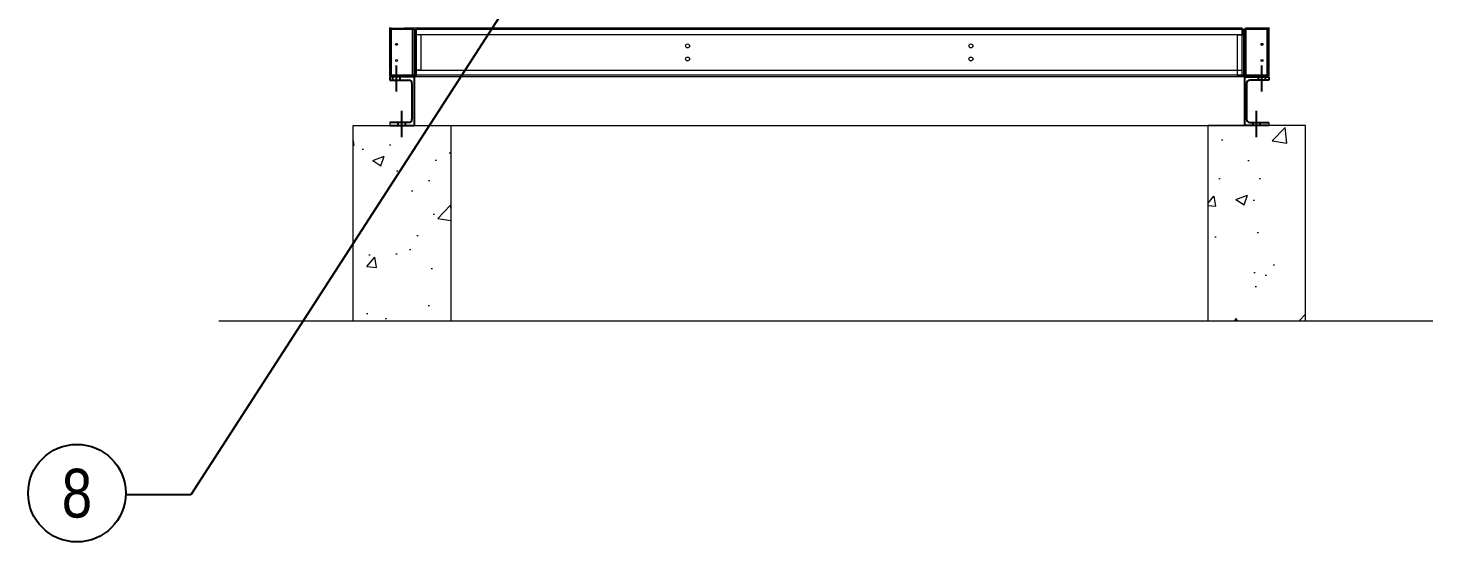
# Model space of a CAD drawing. Header units: millimetres. Extents: x 1416 to 30823, y 990 to 21785.
# Drawn here: x 19310 to 23625, y 7143 to 8723 of the extents above; entities that cross this region are included whole.
import ezdxf
from ezdxf import colors
from ezdxf.entities.mleader import LeaderData, LeaderLine
from ezdxf.enums import TextEntityAlignment as Align
from ezdxf.math import Vec2, Vec3

# ---------------------------------------------------------------- set-up
doc = ezdxf.new("R2010")
doc.units = ezdxf.units.MM
doc.linetypes.add('CENTERX2', pattern=[4, 2.5, -0.5, 0.5, -0.5])
for name, color, linetype in [('냉각탑_dim', 1, 'Continuous'), ('냉각탑_text', 3, 'Continuous'), ('냉각탑_기초', 23, 'Continuous')]:
    doc.layers.add(name, color=color, linetype=linetype)
doc.styles.get("Standard").update_dxf_attribs({"font": 'arial.ttf'})

# ---------------------------------------------------------------- blocks, each defined once
blk = doc.blocks.new('2')
at = {"color": 7, "lineweight": 20, "ltscale": 0.003688}
blk.add_line((20420.6, 8718.4), (20420.6, 8725), dxfattribs=at)
at = {"color": 7, "lineweight": 20, "ltscale": 0.0085}
for p, q in [((20420.6, 8703), (20420.6, 8718.3)), ((20423.8, 8703), (20423.8, 8718.3)), ((20502.3, 8718.3), (20502.3, 8703)), ((23038.9, 8703), (23038.9, 8718.3)), ((23117.4, 8718.3), (23117.4, 8703)), ((23120.6, 8718.3), (23120.6, 8703)), ((23038.9, 8701), (23023.6, 8701)), ((20420.6, 8577.7), (20420.6, 8593)), ((20423.8, 8577.7), (20423.8, 8593)), ((20502.3, 8595), (20517.6, 8595)), ((20502.3, 8593), (20502.3, 8577.7)), ((23038.9, 8577.7), (23038.9, 8593)), ((23117.4, 8593), (23117.4, 8577.7)), ((23120.6, 8593), (23120.6, 8577.7)), ((23023.6, 8577.7), (23038.9, 8577.7))]:
    blk.add_line(p, q, dxfattribs=at)
at = {"color": 7, "lineweight": 20, "ltscale": 0.001198}
blk.add_line((20424.1, 8722.8), (20424.1, 8725), dxfattribs=at)
at = {"color": 7, "lineweight": 20, "ltscale": 0.069}
for p, q in [((20424.1, 8595), (20424.1, 8719.2)), ((23117.1, 8719.2), (23117.1, 8595))]:
    blk.add_line(p, q, dxfattribs=at)
at = {"color": 7, "lineweight": 20, "ltscale": 0.036444}
for p, q in [((20425.3, 8723), (20490.9, 8723)), ((20425.3, 8719.8), (20490.9, 8719.8)), ((20490.9, 8718.3), (20425.3, 8718.3)), ((23115.9, 8723), (23050.3, 8723)), ((23115.9, 8719.8), (23050.3, 8719.8)), ((23115.9, 8718.3), (23050.3, 8718.3)), ((20490.9, 8577.7), (20425.3, 8577.7)), ((20425.3, 8577.7), (20490.9, 8577.7)), ((20425.3, 8576.2), (20490.9, 8576.2)), ((20425.3, 8573), (20490.9, 8573)), ((20425.3, 8573), (20490.9, 8573)), ((23115.9, 8577.7), (23050.3, 8577.7)), ((23050.3, 8577.7), (23115.9, 8577.7)), ((23115.9, 8576.2), (23050.3, 8576.2)), ((23115.9, 8573), (23050.3, 8573))]:
    blk.add_line(p, q, dxfattribs=at)
at = {"color": 7, "lineweight": 20, "ltscale": 0.078111}
for p, q in [((20425.3, 8718.3), (20425.3, 8577.7)), ((20490.9, 8577.7), (20490.9, 8718.3)), ((20495.6, 8577.7), (20495.6, 8718.3)), ((23045.6, 8718.3), (23045.6, 8577.7)), ((23050.3, 8718.3), (23050.3, 8577.7)), ((23115.9, 8577.7), (23115.9, 8718.3)), ((23115.9, 8718.3), (23115.9, 8577.7))]:
    blk.add_line(p, q, dxfattribs=at)
at = {"color": 7, "lineweight": 20, "ltscale": 0.000834306}
for p, q in [((20459.1, 8719.8), (20459.1, 8718.3)), ((23076.6, 8719.8), (23076.6, 8718.3)), ((23078.6, 8718.3), (23078.6, 8719.8))]:
    blk.add_line(p, q, dxfattribs=at)
at = {"color": 7, "lineweight": 20, "ltscale": 0.000833331}
for p, q in [((20462.6, 8719.8), (20462.6, 8718.3)), ((20464.6, 8719.8), (20464.6, 8718.3)), ((20468.1, 8719.8), (20468.1, 8718.3)), ((20484.6, 8718.3), (20484.6, 8719.8)), ((23056.6, 8718.3), (23056.6, 8719.8)), ((23073.1, 8719.8), (23073.1, 8718.3)), ((23082.1, 8718.3), (23082.1, 8719.8))]:
    blk.add_line(p, q, dxfattribs=at)
at = {"color": 7, "lineweight": 20, "ltscale": 0.000888889}
for p, q in [((20467.6, 8724.6), (20467.6, 8723)), ((21334.6, 8724.6), (21334.6, 8723))]:
    blk.add_line(p, q, dxfattribs=at)
at = {"color": 7, "lineweight": 20, "ltscale": 0.481667}
blk.add_line((21334.6, 8723), (20467.6, 8723), dxfattribs=at)
at = {"color": 7, "lineweight": 20, "ltscale": 0.002611}
for p, q in [((20495.6, 8718.3), (20490.9, 8718.3)), ((20497.6, 8718.3), (20502.3, 8718.3)), ((20502.3, 8723), (20502.3, 8718.3)), ((23038.9, 8723), (23038.9, 8718.3)), ((23045.6, 8718.3), (23050.3, 8718.3)), ((23043.6, 8701), (23038.9, 8701)), ((20497.6, 8595), (20502.3, 8595)), ((20495.6, 8577.7), (20490.9, 8577.7)), ((20502.3, 8577.7), (20502.3, 8573)), ((23038.9, 8577.7), (23038.9, 8573)), ((23043.6, 8577.7), (23038.9, 8577.7)), ((23045.6, 8577.7), (23050.3, 8577.7))]:
    blk.add_line(p, q, dxfattribs=at)
at = {"color": 7, "lineweight": 20, "ltscale": 0.0685}
for p, q in [((20497.6, 8718.3), (20497.6, 8595)), ((23023.6, 8701), (23023.6, 8577.7)), ((23038.9, 8577.7), (23038.9, 8701)), ((23043.6, 8577.7), (23043.6, 8701))]:
    blk.add_line(p, q, dxfattribs=at)
at = {"color": 7, "lineweight": 20}
for p, q in [((23038.9, 8723), (20502.3, 8723)), ((23038.9, 8718.3), (20502.3, 8718.3)), ((20502.3, 8703), (23038.9, 8703)), ((23038.9, 8593), (20502.3, 8593)), ((23038.9, 8577.7), (20502.3, 8577.7)), ((23038.9, 8573), (20502.3, 8573))]:
    blk.add_line(p, q, dxfattribs=at)
at = {"color": 7, "lineweight": 20, "ltscale": 0.009611}
for p, q in [((23038.9, 8718.3), (23038.9, 8701)), ((23040.4, 8718.3), (23040.4, 8701)), ((23043.6, 8701), (23043.6, 8718.3)), ((20497.6, 8595), (20497.6, 8577.7)), ((20500.8, 8577.7), (20500.8, 8595))]:
    blk.add_line(p, q, dxfattribs=at)
at = {"color": 7, "lineweight": 20, "ltscale": 0.000833333}
for p, q in [((23040.4, 8718.3), (23038.9, 8718.3)), ((20422.6, 8595), (20424.1, 8595)), ((23118.6, 8595), (23117.1, 8595)), ((20460.6, 8576.5), (20459.1, 8576.5)), ((20468.1, 8576.5), (20466.6, 8576.5)), ((20490.9, 8577.7), (20492.4, 8577.7)), ((20502.3, 8577.7), (20500.8, 8577.7)), ((23050.3, 8577.7), (23048.8, 8577.7)), ((23073.1, 8576.5), (23074.6, 8576.5)), ((23080.6, 8576.5), (23082.1, 8576.5))]:
    blk.add_line(p, q, dxfattribs=at)
at = {"color": 7, "lineweight": 20, "ltscale": 0.001778}
for p, q in [((23043.6, 8718.3), (23040.4, 8718.3)), ((20420.6, 8703), (20423.8, 8703)), ((23120.6, 8703), (23117.4, 8703)), ((20420.6, 8593), (20423.8, 8593)), ((23120.6, 8593), (23117.4, 8593)), ((20497.6, 8577.7), (20500.8, 8577.7))]:
    blk.add_line(p, q, dxfattribs=at)
at = {"color": 7, "lineweight": 20, "ltscale": 0.001199}
blk.add_line((23117.1, 8725), (23117.1, 8722.8), dxfattribs=at)
at = {"color": 7, "lineweight": 20, "ltscale": 0.003722}
blk.add_line((23120.6, 8725), (23120.6, 8718.3), dxfattribs=at)
blk.add_line((23120.6, 8725), (23120.6, 8718.3), dxfattribs=at)
at = {"color": 7, "lineweight": 20, "ltscale": 0.06}
for p, q in [((20420.6, 8595), (20420.6, 8703)), ((20502.3, 8703), (20502.3, 8595)), ((20517.6, 8595), (20517.6, 8703)), ((23120.6, 8703), (23120.6, 8595))]:
    blk.add_line(p, q, dxfattribs=at)
at = {"color": 7, "lineweight": 20, "ltscale": 0.060001}
blk.add_line((23120.6, 8703), (23120.6, 8595), dxfattribs=at)
at = {"color": 7, "lineweight": 20, "ltscale": 0.001944}
for p, q in [((20424.1, 8595), (20420.6, 8595)), ((23117.1, 8595), (23120.6, 8595)), ((20459.1, 8576.5), (20462.6, 8576.5)), ((23082.1, 8576.5), (23078.6, 8576.5))]:
    blk.add_line(p, q, dxfattribs=at)
at = {"color": 7, "lineweight": 20, "ltscale": 0.001111}
for p, q in [((20420.6, 8595), (20422.6, 8595)), ((20497.6, 8593), (20495.6, 8593)), ((20502.3, 8595), (20502.3, 8593)), ((23045.6, 8593), (23043.6, 8593)), ((23118.6, 8595), (23120.6, 8595)), ((20464.6, 8576.5), (20466.6, 8576.5)), ((23074.6, 8576.5), (23076.6, 8576.5))]:
    blk.add_line(p, q, dxfattribs=at)
at = {"color": 7, "lineweight": 20, "ltscale": 0.010111}
for p, q in [((20424.1, 8576.8), (20424.1, 8595)), ((23117.1, 8595), (23117.1, 8576.8)), ((23117.1, 8595), (23117.1, 8576.8))]:
    blk.add_line(p, q, dxfattribs=at)
at = {"color": 1, "linetype": 'CENTERX2', "ltscale": 50}
for p, q in [((20441.6, 8528), (20441.6, 8608)), ((23099.6, 8528), (23099.6, 8608)), ((20458.1, 8388), (20458.1, 8468)), ((23083.1, 8388), (23083.1, 8468))]:
    blk.add_line(p, q, dxfattribs=at)
at = {"color": 7, "lineweight": 20, "ltscale": 0.000632501}
blk.add_line((20420.6, 8576.5), (20420.6, 8577.6), dxfattribs=at)
at = {"color": 7, "lineweight": 25, "ltscale": 0.008333}
for p, q in [((20420.6, 8573), (20420.6, 8563)), ((23120.6, 8573), (23120.6, 8563))]:
    blk.add_line(p, q, dxfattribs=at)
at = {"color": 7, "lineweight": 25, "ltscale": 0.125}
for p, q in [((20495.6, 8573), (20420.6, 8573)), ((23045.6, 8573), (23120.6, 8573)), ((20420.6, 8423), (20495.6, 8423)), ((23120.6, 8423), (23045.6, 8423))]:
    blk.add_line(p, q, dxfattribs=at)
at = {"color": 7, "lineweight": 25, "ltscale": 0.05125}
for p, q in [((20420.6, 8563), (20479.1, 8563)), ((23120.6, 8563), (23062.1, 8563)), ((20479.1, 8433), (20420.6, 8433)), ((23062.1, 8433), (23120.6, 8433))]:
    blk.add_line(p, q, dxfattribs=at)
at = {"color": 7, "lineweight": 20, "ltscale": 0.000665759}
blk.add_line((20424.1, 8573), (20425.3, 8573), dxfattribs=at)
at = {"color": 7, "lineweight": 20, "ltscale": 0.00066576}
blk.add_line((20424.1, 8573), (20425.3, 8573), dxfattribs=at)
at = {"color": 7, "lineweight": 20, "ltscale": 0.019278}
for p, q in [((20424.4, 8576.5), (20459.1, 8576.5)), ((20459.1, 8576.5), (20424.4, 8576.5)), ((23082.1, 8576.5), (23116.8, 8576.5)), ((23116.8, 8576.5), (23082.1, 8576.5))]:
    blk.add_line(p, q, dxfattribs=at)
for p, q in [((20430.6, 8563), (20430.6, 8573)), ((20452.6, 8563), (20452.6, 8573)), ((23088.6, 8563), (23088.6, 8573)), ((23110.6, 8563), (23110.6, 8573)), ((20447.1, 8423), (20447.1, 8433)), ((20469.1, 8423), (20469.1, 8433)), ((23072.1, 8423), (23072.1, 8433)), ((23094.1, 8423), (23094.1, 8433))]:
    blk.add_line(p, q)
at = {"color": 7, "lineweight": 20, "ltscale": 0.000666669}
for p, q in [((20459.1, 8577.7), (20459.1, 8576.5)), ((20468.1, 8577.7), (20468.1, 8576.5))]:
    blk.add_line(p, q, dxfattribs=at)
at = {"color": 7, "lineweight": 20, "ltscale": 0.000667645}
for p, q in [((20462.6, 8577.7), (20462.6, 8576.5)), ((20466.6, 8576.5), (20466.6, 8577.7)), ((23076.6, 8576.5), (23076.6, 8577.7))]:
    blk.add_line(p, q, dxfattribs=at)
at = {"color": 7, "lineweight": 20, "ltscale": 0.00066667}
for p, q in [((20464.6, 8577.7), (20464.6, 8576.5)), ((23074.6, 8577.7), (23074.6, 8576.5)), ((23078.6, 8576.5), (23078.6, 8577.7))]:
    blk.add_line(p, q, dxfattribs=at)
at = {"color": 7, "lineweight": 20, "ltscale": 0.013167}
for p, q in [((20491.8, 8576.5), (20468.1, 8576.5)), ((23073.1, 8576.5), (23049.4, 8576.5))]:
    blk.add_line(p, q, dxfattribs=at)
at = {"color": 7, "lineweight": 20, "ltscale": 0.000166667}
for p, q in [((20468.1, 8576.5), (20468.1, 8576.2)), ((23073.1, 8576.5), (23073.1, 8576.2))]:
    blk.add_line(p, q, dxfattribs=at)
at = {"color": 7, "lineweight": 25, "ltscale": 0.091667}
for p, q in [((20489.1, 8553), (20489.1, 8443)), ((23052.1, 8553), (23052.1, 8443))]:
    blk.add_line(p, q, dxfattribs=at)
at = {"color": 7, "lineweight": 20, "ltscale": 0.006332}
blk.add_line((20502.3, 8573), (20490.9, 8573), dxfattribs=at)
at = {"color": 7, "lineweight": 20, "ltscale": 0.003809}
for p, q in [((20502.3, 8576.5), (20495.5, 8576.5)), ((23045.8, 8576.5), (23038.9, 8576.5))]:
    blk.add_line(p, q, dxfattribs=at)
at = {"ltscale": 25}
for p, q in [((20495.6, 8573), (20495.6, 8423)), ((23045.6, 8573), (23045.6, 8423))]:
    blk.add_line(p, q, dxfattribs=at)
at = {"color": 7, "lineweight": 20, "ltscale": 0.006333}
blk.add_line((23050.3, 8573), (23038.9, 8573), dxfattribs=at)
at = {"color": 7, "lineweight": 20, "ltscale": 0.000667643}
for p, q in [((23073.1, 8576.5), (23073.1, 8577.7)), ((23082.1, 8576.5), (23082.1, 8577.7))]:
    blk.add_line(p, q, dxfattribs=at)
at = {"color": 7, "lineweight": 20, "ltscale": 0.00066766}
blk.add_line((23073.1, 8576.5), (23073.1, 8577.7), dxfattribs=at)
at = {"color": 7, "lineweight": 20, "ltscale": 0.000666671}
for p, q in [((23117.1, 8573), (23115.9, 8573)), ((23120.6, 8577.7), (23120.6, 8576.5))]:
    blk.add_line(p, q, dxfattribs=at)
at = {"color": 7, "lineweight": 15, "ltscale": 0.0625}
for p, q in [((20420.6, 8433), (20420.6, 8423)), ((23120.6, 8433), (23120.6, 8423))]:
    blk.add_line(p, q, dxfattribs=at)
at = {"lineweight": 5}
blk.add_line((20495.6, 8423), (23045.6, 8423), dxfattribs=at)
at = {"color": 7, "lineweight": 20}
for centre, radius in [((20441.6, 8673), 3), ((21335.6, 8668), 6), ((22205.6, 8668), 6), ((23099.6, 8673), 3), ((21335.6, 8628), 6), ((22205.6, 8628), 6), ((20441.6, 8623), 3), ((23099.6, 8623), 3)]:
    blk.add_circle(centre, radius, dxfattribs=at)
for centre, radius, start, end in [((20425.3, 8718.3), 4.7, 90, 180), ((20425.3, 8718.3), 1.5, 90, 180), ((20490.9, 8718.3), 4.7, 0, 90), ((20490.9, 8718.3), 1.5, 0, 90), ((23050.3, 8718.3), 4.7, 90, 180), ((23050.3, 8718.3), 1.5, 90, 180), ((23115.9, 8718.3), 4.7, 0, 90), ((23115.9, 8718.3), 1.5, 0, 90), ((20425.3, 8577.7), 4.7, 180, 270), ((20424.1, 8576.5), 3.5, 180, 270), ((20425.3, 8577.7), 1.5, 180, 270), ((20459.1, 8576.5), 3.5, 270, 270.9147), ((20459.1, 8576.5), 1.5, 348.463, 0), ((20459.1, 8576.5), 3.5, 355.0829, 0), ((20490.9, 8577.7), 1.5, 270, 0), ((20490.9, 8577.7), 4.7, 270, 0), ((23050.3, 8577.7), 4.7, 180, 270), ((23050.3, 8577.7), 1.5, 180, 270), ((23082.1, 8576.5), 3.5, 180, 184.9171), ((23082.1, 8576.5), 1.5, 180, 191.537), ((23082.1, 8576.5), 3.5, 269.0991, 270), ((23115.9, 8577.7), 1.5, 270, 0), ((23115.9, 8577.7), 4.7, 270, 0), ((23117.1, 8576.5), 3.5, 270, 0)]:
    blk.add_arc(centre, radius, start, end, dxfattribs=at)
at = {"color": 7, "lineweight": 25}
for centre, start, end in [((20479.1, 8553), 0, 90), ((23062.1, 8553), 90, 180), ((20479.1, 8443), 270, 0), ((23062.1, 8443), 180, 270)]:
    blk.add_arc(centre, 10, start, end, dxfattribs=at)

msp = doc.modelspace()

# ---------------------------------------------------------------- hatches: boundary and pattern name
at = {"layer": '냉각탑_기초', "lineweight": 20, "ltscale": 30}
h = msp.add_hatch(dxfattribs=at)
h.set_pattern_fill('AR-CONC', color=256, scale=50, style=0)
h.set_pattern_definition([(50, (5679.6, -8118.33), (358.63, -31.376), [37.5, -412.5]), (355, (5679.6, -8118.33), (-69.3757, 376.096), [30, -330]), (100.4514, (5709.48, -8120.94), (289.2547, 344.72), [31.87, -350.571]), (46.1842, (5679.6, -8018.33), (533.6205, -82.7595), [56.25, -618.75]), (96.6356, (5724.06, -8025.2), (467.331, 487.059), [47.805, -525.856]), (351.1842, (5679.6, -8018.33), (467.331, 487.059), [45, -495]), (21, (5729.6, -8043.33), (298.4535, -201.3094), [37.5, -412.5]), (326, (5729.6, -8043.33), (121.6577, 362.575), [30, -330]), (71.4514, (5754.47, -8060.1), (420.1113, 161.265), [31.87, -350.571]), (37.5, (5679.6, -8118.33), (6.0799, 166.4469), [0, -326, 0, -335, 0, -331.25]), (7.5, (5679.6, -8118.33), (131.5348, 197.2059), [0, -191, 0, -318.5, 0, -126.25]), (327.5, (5568.1, -8118.33), (266.9112, -11.2774), [0, -125, 0, -390, 0, -517.5]), (317.5, (5518.1, -8118.33), (291.593, 50.0525), [0, -162.5, 0, -259, 0, -367.5])])
h.paths.add_polyline_path([(20608.1, 8423), (20308.1, 8423), (20308.1, 7823), (20608.1, 7823)])
h = msp.add_hatch(dxfattribs=at)
h.set_pattern_fill('AR-CONC', color=256, scale=50, style=0)
h.set_pattern_definition([(50, (6174.6, -8118.33), (358.63, -31.376), [37.5, -412.5]), (355, (6174.6, -8118.33), (-69.3757, 376.096), [30, -330]), (100.4514, (6204.48, -8120.94), (289.2547, 344.72), [31.87, -350.571]), (46.1842, (6174.6, -8018.33), (533.6205, -82.7595), [56.25, -618.75]), (96.6356, (6219.06, -8025.2), (467.331, 487.059), [47.805, -525.856]), (351.1842, (6174.6, -8018.33), (467.331, 487.059), [45, -495]), (21, (6224.6, -8043.33), (298.4535, -201.3094), [37.5, -412.5]), (326, (6224.6, -8043.33), (121.6577, 362.575), [30, -330]), (71.4514, (6249.47, -8060.1), (420.1113, 161.265), [31.87, -350.571]), (37.5, (6174.6, -8118.33), (6.0799, 166.4469), [0, -326, 0, -335, 0, -331.25]), (7.5, (6174.6, -8118.33), (131.5348, 197.2059), [0, -191, 0, -318.5, 0, -126.25]), (327.5, (6063.1, -8118.33), (266.9112, -11.2774), [0, -125, 0, -390, 0, -517.5]), (317.5, (6013.1, -8118.33), (291.593, 50.0525), [0, -162.5, 0, -259, 0, -367.5])])
h.paths.add_polyline_path([(22933.1, 8423), (23233.1, 8423), (23233.1, 7823), (22933.1, 7823)])

# ---------------------------------------------------------------- linework, layer by layer
at = {"layer": '냉각탑_dim', "linetype": 'ByBlock', "lineweight": -3}
msp.add_circle((19460.1, 7292.8), 150, dxfattribs=at)
at = {"layer": '냉각탑_기초', "lineweight": 20, "ltscale": 30}
msp.add_line((19896, 7823), (23624.5, 7823), dxfattribs=at)
for points in [[(20308.1, 7823), (20308.1, 8423), (20608.1, 8423), (20608.1, 7823)], [(23233.1, 7823), (23233.1, 8423), (22933.1, 8423), (22933.1, 7823)]]:
    msp.add_lwpolyline(points, dxfattribs=at)

# ---------------------------------------------------------------- block references
msp.add_blockref('2', (0, 0))

# ---------------------------------------------------------------- texts
at = {"layer": '냉각탑_text', "width": 0.8}
msp.add_text('8', height=150, dxfattribs=at).set_placement((19460.1, 7292.8), align=Align.MIDDLE_CENTER)

# ---------------------------------------------------------------- leaders
at = {"layer": '냉각탑_dim', "lineweight": -3}
ml = msp.add_multileader_mtext('Standard', dxfattribs=at)
ml.set_content('')
ml.set_leader_properties(color=256)
ml.build(insert=Vec2(0, 0))
ml.multileader.update_dxf_attribs({"text_right_attachment_type": 6, "dogleg_length": 5, "arrow_head_size": 180, "scale": 30})
ctx = ml.context
ctx.base_point, ctx.scale, ctx.char_height, ctx.arrow_head_size, ctx.landing_gap_size, ctx.plane_origin = Vec3(19610, 7288.1), 30, 7.18, 180, 3.59, Vec3(21115, 7613.8)
ctx.right_attachment, ctx.text_align_type = 6, 2
notes = []
notes.append((ctx, [(0, (1, 1, 0), (19809.5, 7288.1), (-1, 0), 199.5, [(0, [(20984.9, 9110.8)], 0, [])])]))
ctx.mtext, ml.multileader.dxf.content_type = None, 0
for ctx, leaders in notes:
    for number, flags, end, landing, length, lines in leaders:
        leader = LeaderData()
        leader.index, (leader.has_last_leader_line, leader.has_dogleg_vector, leader.attachment_direction) = number, flags
        leader.last_leader_point, leader.dogleg_vector, leader.dogleg_length = Vec3(end), Vec3(landing), length
        for number, points, colour, breaks in lines:
            line = LeaderLine()
            line.index, line.vertices, line.color, line.breaks = number, Vec3.list(points), colors.encode_raw_color(colour), breaks
            leader.lines.append(line)
        ctx.leaders.append(leader)

doc.saveas('drawing.dxf')
